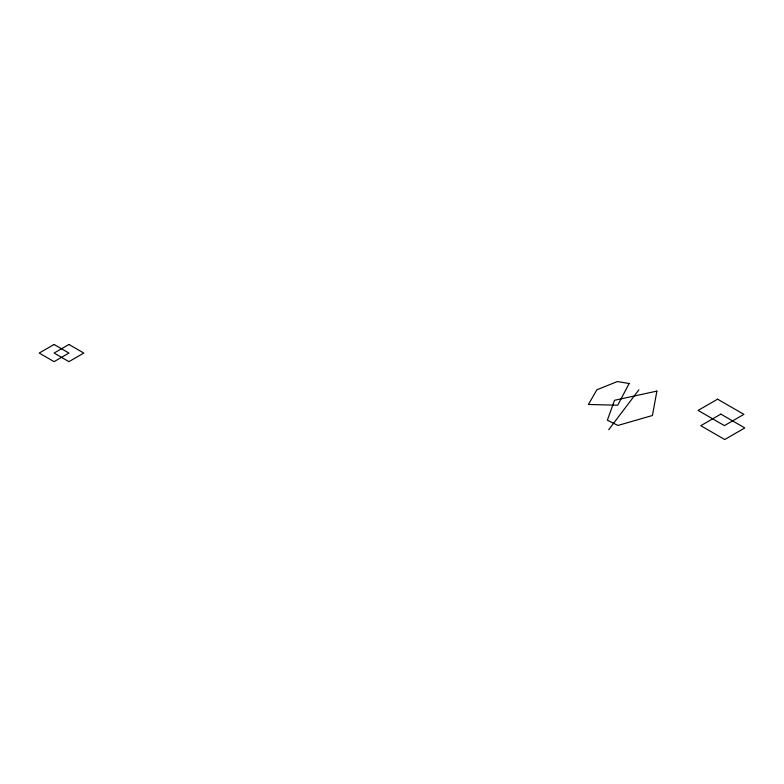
<?xml version="1.0" encoding="UTF-8"?>
<svg xmlns="http://www.w3.org/2000/svg" width="784" height="784" viewBox="0 0 784 784"><rect width="100%" height="100%" fill="white"/><g stroke="black" fill="none" stroke-linecap="round" stroke-linejoin="round"><path stroke-width="1.18" d="M608.707 429.74L638.901 389.815M656.894 391.098L652.435 415.491L617.929 425.447L607.365 420.204L614.509 400.291L656.894 391.098M629.15 383.513L617.704 405.24L588.402 404.466L596.879 389.785L617.4 381.543L629.15 383.513M54.076 344.47L39.2 353.055L54.076 361.64L68.943 353.055L54.076 344.47M68.943 344.47L54.076 353.055L68.943 361.64L83.819 353.055L68.943 344.47M717.585 399.174L698.093 410.424L724.426 425.614L743.908 414.373L717.585 399.174M720.849 414.109L700.778 425.702L724.72 439.53L744.8 427.937L720.849 414.109"/></g></svg>
